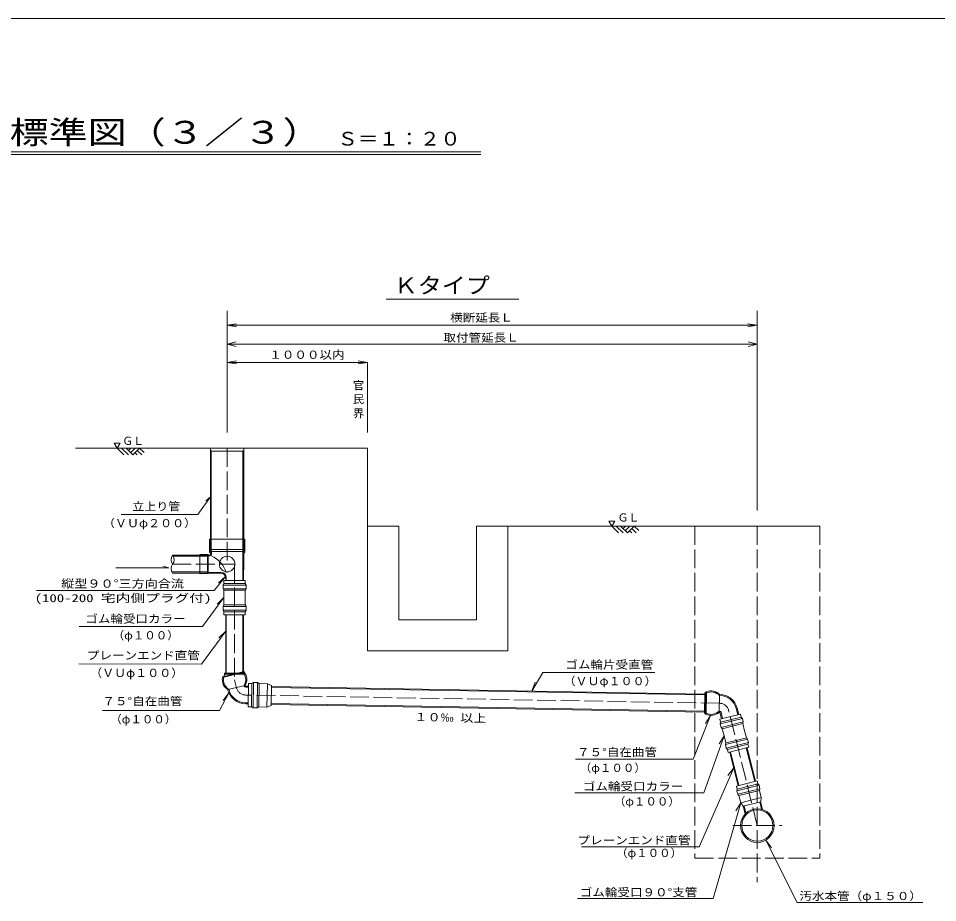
# Model space of a CAD drawing. Units: millimetres on the paper. Extents: x -398 to 406, y -282 to 282.
# Drawn here: x -63.7 to 231, y -1.5 to 282 of the extents above; entities that cross this region are included whole.
import ezdxf
from ezdxf.enums import TextEntityAlignment as Align

# ---------------------------------------------------------------- set-up
doc = ezdxf.new("R2010")
doc.units = ezdxf.units.MM
doc.linetypes.add('DASHED', pattern=[7.5, 6, -1.5])
for name, color, linetype, lineweight in [('0-1__0-1__0-1_', 7, 'Continuous', 18), ('0-2__0-2__0-2_', 7, 'Continuous', 18), ('0-3__0-3__0-3_', 7, 'Continuous', 18), ('0-4__0-4__F-F_作業___1', 7, 'Continuous', 18)]:
    doc.layers.add(name, color=color, linetype=linetype, lineweight=lineweight)
doc.styles.add('ＭＳ ゴシック', font='')
doc.styles.get('ＭＳ ゴシック').set_extended_font_data('MS Gothic')

msp = doc.modelspace()

# ---------------------------------------------------------------- linework, layer by layer
at = {"layer": '0-1__0-1__0-1_'}
for p, q in [((-186.702, 238.38), (84.53, 238.38)), ((-2.098, 128.572), (-3.66, 127.322)), ((-15.508, 105.856), (-17.44, 106.373)), ((-15.508, 105.856), (-32.518, 105.856)), ((156.284, 59.246), (156.397, 65.715)), ((156.39, 65.366), (156.64, 65.361)), ((156.397, 65.715), (156.897, 65.707)), ((156.528, 58.892), (156.653, 66.061)), ((156.903, 66.057), (156.653, 66.061)), ((156.903, 66.057), (156.777, 58.888)), ((160.94, 59.55), (161.039, 65.249)), ((161.181, 64.897), (161.033, 64.899)), ((161.187, 65.247), (161.039, 65.249)), ((156.284, 59.246), (156.784, 59.238)), ((156.29, 59.596), (156.54, 59.592)), ((161.088, 59.548), (160.94, 59.55)), ((161.094, 59.898), (160.946, 59.9)), ((161.192, 57.314), (167.79, 58.959)), ((161.726, 57.447), (161.231, 59.434)), ((162.066, 57.531), (161.57, 59.519)), ((166.917, 58.741), (166.422, 60.728)), ((167.257, 58.826), (166.761, 60.813)), ((168.032, 57.989), (167.79, 58.959)), ((156.777, 58.888), (156.528, 58.892)), ((161.434, 56.343), (161.192, 57.314)), ((161.288, 55.792), (168.42, 57.57)), ((161.288, 55.792), (161.434, 56.343)), ((161.434, 56.343), (168.032, 57.989)), ((161.567, 54.676), (168.698, 56.454)), ((168.42, 57.57), (168.032, 57.989)), ((168.698, 56.454), (168.42, 57.57)), ((168.552, 55.902), (168.698, 56.454)), ((161.567, 54.676), (161.288, 55.792)), ((161.954, 54.257), (161.567, 54.676)), ((162.523, 51.977), (161.954, 54.257)), ((169.121, 53.622), (168.552, 55.902)), ((169.121, 53.622), (169.689, 51.342)), ((162.523, 51.977), (163.091, 49.697)), ((162.946, 49.145), (170.077, 50.923)), ((169.689, 51.342), (170.077, 50.923)), ((170.077, 50.923), (170.356, 49.808)), ((163.091, 49.697), (162.946, 49.145)), ((162.946, 49.145), (163.224, 48.029)), ((163.224, 48.029), (170.356, 49.808)), ((163.224, 48.029), (163.612, 47.611)), ((163.612, 47.611), (170.21, 49.256)), ((163.612, 47.611), (163.854, 46.64)), ((163.854, 46.64), (170.452, 48.286)), ((170.356, 49.808), (170.21, 49.256)), ((170.21, 49.256), (170.452, 48.286))]:
    msp.add_line(p, q, dxfattribs=at)
for points in [[(-2.098, 128.572), (-6.228, 122.954), (-30.747, 122.954)], [(161.954, 54.257), (165.253, 55.08), (168.552, 55.902)], [(163.091, 49.697), (166.39, 50.519), (169.689, 51.342)]]:
    msp.add_lwpolyline(points, dxfattribs=at)
for centre, radius, start, end in [((158.403, 62.423), 3.613, 43.27401, 114.63915), ((158.409, 62.773), 3.613, 43.27401, 114.63915), ((161.085, 59.398), 5.5, 14, 89), ((161.085, 59.398), 5.85, 14, 89), ((158.397, 62.117), 3.613, 243.36085, 314.72599), ((158.403, 62.467), 3.613, 243.36085, 314.72599), ((161.085, 59.398), 0.15, 14, 89), ((161.085, 59.398), 0.5, 14, 89)]:
    msp.add_arc(centre, radius, start, end, dxfattribs=at)
at = {"layer": '0-2__0-2__0-2_'}
for p, q in [((-186.91, 239.18), (84.53, 239.18)), ((54.188, 191.994), (96.704, 191.994)), ((3.202, 149.195), (3.202, 188.25)), ((173.202, 124.195), (173.202, 188.25)), ((6.202, 184.093), (3.202, 183.593)), ((3.202, 183.593), (173.202, 183.593)), ((6.202, 183.093), (3.202, 183.593)), ((170.202, 184.093), (173.202, 183.593)), ((170.202, 183.093), (173.202, 183.593)), ((6.202, 172.195), (3.202, 171.695)), ((3.202, 171.695), (48.202, 171.695)), ((6.202, 171.195), (3.202, 171.695)), ((45.202, 172.195), (48.202, 171.695)), ((45.202, 171.195), (48.202, 171.695)), ((48.202, 149.195), (48.202, 171.695)), ((-32.993, 145.819), (-31.118, 145.819)), ((48.202, 144.195), (-45.467, 144.195)), ((-32.056, 144.195), (-29.879, 142.019)), ((-30.634, 144.195), (-28.457, 142.019)), ((-29.211, 144.195), (-27.035, 142.019)), ((-29.125, 144.195), (-29.168, 144.152)), ((-27.703, 144.195), (-28.457, 143.441)), ((-26.281, 144.195), (-27.746, 142.73)), ((-24.858, 144.195), (-27.035, 142.019)), ((-26.324, 142.73), (-25.613, 142.019)), ((-25.613, 143.441), (-24.19, 142.019)), ((-24.858, 144.195), (-23.436, 142.773)), ((-2.098, 111.675), (-2.098, 144.195)), ((-1.823, 143.195), (-1.873, 143.382)), ((-1.873, 143.295), (-1.873, 111.025)), ((8.277, 143.295), (8.277, 111.025)), ((8.502, 111.675), (8.502, 144.195)), ((48.202, 144.195), (48.202, 119.195)), ((58.202, 119.195), (58.202, 89.195)), ((83.202, 89.195), (83.202, 119.195)), ((193.202, 119.195), (93.202, 119.195)), ((125.597, 120.819), (127.472, 120.819)), ((126.535, 119.195), (128.711, 117.019)), ((127.957, 119.195), (130.134, 117.019)), ((129.379, 119.195), (131.556, 117.019)), ((129.466, 119.195), (129.422, 119.152)), ((130.888, 119.195), (130.134, 118.441)), ((132.31, 119.195), (130.845, 117.73)), ((133.732, 119.195), (131.556, 117.019)), ((132.978, 118.441), (134.4, 117.019)), ((133.732, 119.195), (135.155, 117.773)), ((-2.508, 115.025), (8.912, 115.025)), ((-2.508, 110.75), (-2.508, 115.025)), ((-2.163, 111.025), (-2.233, 115.025)), ((8.567, 111.025), (8.637, 115.025)), ((8.912, 110.75), (8.912, 115.025)), ((132.267, 117.73), (132.978, 117.019)), ((-14.298, 109.875), (-5.548, 109.875)), ((-14.068, 109.525), (-3.048, 109.525)), ((-5.548, 110.125), (-5.548, 103.925)), ((-5.548, 110.07), (-5.548, 103.98)), ((-2.873, 110.07), (-5.548, 110.07)), ((-3.048, 109.855), (-5.548, 109.895)), ((-3.048, 109.855), (-3.048, 109.7)), ((-3.048, 109.7), (-3.048, 104.35)), ((-3.048, 109.7), (-2.373, 109.7)), ((-2.873, 110.07), (-2.873, 109.875)), ((-2.873, 109.875), (-2.473, 109.875)), ((-2.873, 104.175), (-2.873, 109.875)), ((-2.508, 110.75), (-2.123, 110.75)), ((-2.163, 111.025), (8.567, 111.025)), ((-2.123, 110.225), (-2.123, 110.75)), ((8.502, 111.675), (-2.098, 111.675)), ((-2.098, 111.675), (-1.924, 111.025)), ((-1.848, 110.225), (-1.848, 111.025)), ((8.252, 105.963), (8.252, 111.025)), ((8.502, 111.675), (8.327, 111.025)), ((-14.529, 104.525), (-3.048, 104.525)), ((-14.298, 104.175), (-5.548, 104.175)), ((-3.048, 104.195), (-5.548, 104.155)), ((-2.873, 103.98), (-5.548, 103.98)), ((-3.048, 104.35), (-3.048, 104.195)), ((-3.048, 104.35), (1.227, 104.35)), ((-2.873, 104.175), (1.227, 104.175)), ((-2.873, 104.175), (-2.873, 103.98)), ((8.252, 105.963), (8.252, 104.275)), ((8.252, 101.775), (8.252, 104.275)), ((8.527, 105.963), (8.427, 104.275)), ((8.427, 101.775), (8.427, 104.275)), ((2.689, 103.007), (-0.952, 98.603)), ((0.392, 101.013), (2.689, 103.007)), ((1.902, 100.275), (2.177, 100.775)), ((9.252, 100.275), (1.902, 100.275)), ((1.902, 99.125), (1.902, 100.275)), ((2.177, 100.775), (2.177, 101.775)), ((8.977, 101.775), (2.177, 101.775)), ((8.977, 100.775), (2.177, 100.775)), ((2.727, 102.675), (2.727, 101.775)), ((2.902, 102.675), (2.902, 101.775)), ((8.977, 100.775), (8.977, 101.775)), ((9.252, 100.275), (8.977, 100.775)), ((9.252, 99.125), (9.252, 100.275)), ((-0.952, 98.603), (-57.979, 98.573)), ((9.252, 99.125), (1.902, 99.125)), ((2.177, 98.625), (1.902, 99.125)), ((2.177, 96.275), (2.177, 98.625)), ((8.977, 98.625), (2.177, 98.625)), ((8.977, 98.625), (9.252, 99.125)), ((8.977, 96.275), (8.977, 98.625)), ((2.177, 96.275), (-4.65, 86.987)), ((-0.003, 94.154), (2.177, 96.275)), ((2.177, 96.275), (2.177, 93.925)), ((8.977, 96.275), (8.977, 93.925)), ((2.177, 93.925), (1.902, 93.425)), ((9.252, 93.425), (1.902, 93.425)), ((1.902, 93.425), (1.902, 92.275)), ((9.252, 92.275), (1.902, 92.275)), ((1.902, 92.275), (2.177, 91.775)), ((8.977, 93.925), (2.177, 93.925)), ((2.177, 91.775), (2.177, 90.775)), ((8.977, 91.775), (2.177, 91.775)), ((8.977, 93.925), (9.252, 93.425)), ((9.252, 92.275), (8.977, 91.775)), ((8.977, 91.775), (8.977, 90.775)), ((9.252, 93.425), (9.252, 92.275)), ((8.977, 90.775), (2.177, 90.775)), ((2.727, 90.775), (2.727, 72.042)), ((2.902, 90.775), (2.902, 72.042)), ((8.252, 72.514), (8.252, 90.775)), ((8.427, 72.558), (8.427, 90.775)), ((58.202, 89.195), (83.202, 89.195)), ((-4.65, 86.987), (-44.226, 86.991)), ((2.727, 85.495), (-5.039, 74.93)), ((0.547, 83.374), (2.727, 85.495)), ((-5.039, 74.93), (-44.388, 75.008)), ((8.616, 72.605), (1.659, 70.871)), ((1.72, 70.628), (1.659, 70.871)), ((1.72, 70.628), (8.677, 72.363)), ((8.812, 71.792), (2.342, 71.792)), ((2.692, 72.042), (2.692, 71.792)), ((8.462, 72.042), (8.462, 71.792)), ((8.677, 72.363), (8.616, 72.605)), ((8.812, 72.042), (8.812, 71.542)), ((100.898, 66.324), (104.382, 72.306)), ((104.382, 72.306), (140.327, 72.306)), ((8.968, 68.158), (3.437, 66.779)), ((8.664, 67.93), (8.628, 68.073)), ((9.004, 68.014), (8.968, 68.158)), ((10.025, 67.885), (9.146, 67.901)), ((101.976, 69.168), (100.898, 66.324)), ((3.787, 65.713), (0.722, 60.078)), ((1.914, 63.316), (3.787, 65.713)), ((3.473, 66.635), (3.437, 66.779)), ((3.812, 66.72), (3.777, 66.864)), ((10.018, 67.535), (9.14, 67.551)), ((156.386, 65.081), (17.444, 67.506)), ((156.39, 65.356), (17.449, 67.781)), ((9.924, 62.186), (9.047, 62.202)), ((9.93, 62.536), (9.053, 62.552)), ((156.29, 59.606), (17.348, 62.032)), ((156.295, 59.881), (17.353, 62.307)), ((0.722, 60.078), (-36.791, 60.078)), ((158.178, 58.511), (152.626, 44.482)), ((156.609, 55.905), (158.178, 58.511)), ((160.954, 49.372), (162.523, 51.977)), ((172.362, 37.318), (169.675, 48.092)), ((172.628, 37.384), (169.942, 48.159)), ((114.862, 44.482), (152.626, 44.482)), ((167.049, 35.993), (164.363, 46.768)), ((167.316, 36.06), (164.63, 46.834)), ((165.634, 41.668), (154.564, 16.38)), ((165.634, 41.668), (163.717, 39.274)), ((173.138, 37.511), (166.54, 35.866)), ((166.782, 34.896), (166.54, 35.866)), ((173.768, 36.122), (166.636, 34.344)), ((173.38, 36.541), (166.782, 34.896)), ((173.38, 36.541), (173.138, 37.511)), ((173.768, 36.122), (173.38, 36.541)), ((174.046, 35.007), (173.768, 36.122)), ((166.636, 34.344), (166.782, 34.896)), ((166.914, 33.228), (166.636, 34.344)), ((174.046, 35.007), (166.914, 33.228)), ((167.302, 32.81), (166.914, 33.228)), ((173.9, 34.455), (167.302, 32.81)), ((167.87, 30.53), (167.302, 32.81)), ((173.9, 34.455), (174.046, 35.007)), ((174.468, 32.175), (173.9, 34.455)), ((167.87, 30.53), (159.095, -0.22)), ((166.302, 27.924), (167.87, 30.53)), ((174.468, 32.175), (167.87, 30.53)), ((168.658, 29.438), (167.87, 30.53)), ((174.286, 30.841), (168.658, 29.438)), ((169.534, 27.165), (168.949, 29.51)), ((174.579, 28.423), (173.995, 30.768)), ((174.885, 28.332), (174.261, 30.835)), ((174.286, 30.841), (174.468, 32.175)), ((169.306, 26.941), (168.682, 29.444)), ((175.924, 18.538), (185.944, -1.502)), ((175.924, 18.538), (177.713, 16.079)), ((154.626, 16.38), (116.796, 16.38)), ((159.095, -0.22), (115.488, -0.22)), ((185.944, -1.502), (226.32, -1.502))]:
    msp.add_line(p, q, dxfattribs=at)
at = {"layer": '0-2__0-2__0-2_', "color": 1}
for p, q in [((3.202, 177.564), (6.099, 178.34)), ((3.202, 177.564), (173.202, 177.564)), ((3.202, 177.564), (6.099, 176.787)), ((173.202, 177.564), (170.304, 178.34)), ((173.202, 177.564), (170.304, 176.787))]:
    msp.add_line(p, q, dxfattribs=at)
at = {"layer": '0-2__0-2__0-2_', "linetype": 'DASHED'}
for p, q in [((3.202, 144.195), (3.202, 107.025)), ((173.202, 119.195), (173.202, 5.087)), ((193.202, 119.195), (193.202, 12.8)), ((-14.298, 107.025), (5.577, 107.025)), ((5.577, 107.025), (5.577, 69.978)), ((6.238, 67.325), (5.577, 69.978)), ((161.137, 62.397), (9.097, 65.051)), ((173.202, 23.202), (163.996, 60.123)), ((165.302, 23.202), (181.102, 23.202))]:
    msp.add_line(p, q, dxfattribs=at)
at = {"layer": '0-2__0-2__0-2_'}
for points in [[(-32.993, 145.819), (-32.056, 144.195), (-31.118, 145.819)], [(-2.098, 143.295), (-1.873, 143.295), (-1.873, 143.382)], [(-1.823, 143.195), (8.227, 143.195), (8.277, 143.382)], [(8.277, 143.382), (8.277, 143.295), (8.502, 143.295)], [(48.202, 79.195), (93.202, 79.195), (93.202, 119.195), (83.202, 119.195)], [(58.202, 119.195), (48.202, 119.195), (48.202, 79.195)], [(125.597, 120.819), (126.535, 119.195), (127.472, 120.819)], [(8.527, 105.963), (8.527, 110.75), (8.912, 110.75)], [(8.812, 72.042), (2.342, 72.042), (2.342, 71.542)], [(162.523, 51.977), (156.042, 33.731), (114.662, 33.731)]]:
    msp.add_lwpolyline(points, dxfattribs=at)
at = {"layer": '0-2__0-2__0-2_', "linetype": 'DASHED'}
msp.add_lwpolyline([(153.202, 119.195), (153.202, 12.8), (193.202, 12.8)], dxfattribs=at)
at = {"layer": '0-2__0-2__0-2_'}
for centre, radius in [((3.202, 107.025), 2.5), ((173.202, 23.202), 5.4), ((173.202, 23.202), 5)]:
    msp.add_circle(centre, radius, dxfattribs=at)
for centre, radius, start, end in [((-12.518, 108.45), 2.281, 141.33038, 218.66962), ((-16.079, 108.45), 2.281, 321.33038, 38.66962), ((-2.473, 110.225), 0.35, 270, 0), ((-2.373, 110.225), 0.525, 270, 0), ((-5.572, 101.61), 8.906, 17.91782, 65.28276), ((-12.518, 105.6), 2.281, 141.33038, 218.66962), ((1.227, 102.675), 1.675, 360, 90), ((1.227, 102.675), 1.5, 360, 90), ((5.599, 69.978), 3.613, 154.36085, 239.60508), ((5.555, 69.978), 3.613, 328.20766, 25.63915), ((5.895, 70.058), 3.613, 328.27401, 39.63915), ((5.258, 69.899), 3.613, 168.36085, 239.72599), ((9.149, 68.051), 0.5, 194, 269), ((9.149, 68.051), 0.15, 194, 269), ((9.149, 68.051), 5.85, 194, 269), ((9.149, 68.051), 5.5, 194, 269)]:
    msp.add_arc(centre, radius, start, end, dxfattribs=at)
at = {"layer": '0-2__0-2__0-2_', "linetype": 'DASHED'}
for centre, start, end in [((9.149, 68.051), 194, 269), ((161.085, 59.398), 14, 89)]:
    msp.add_arc(centre, 3, start, end, dxfattribs=at)
at = {"layer": '0-3__0-3__0-3_'}
for p, q in [((10.04, 68.775), (9.909, 61.296)), ((11.14, 68.756), (10.04, 68.775)), ((11.14, 68.756), (11.008, 61.277)), ((11.695, 69.049), (11.553, 60.965)), ((12.96, 69.026), (12.818, 60.943)), ((13.505, 68.714), (12.96, 69.026)), ((13.505, 68.714), (13.373, 61.235)), ((16.089, 68.669), (15.958, 61.19)), ((17.454, 68.095), (17.342, 61.716)), ((11.008, 61.277), (9.909, 61.296)), ((11.553, 60.965), (11.008, 61.277)), ((12.818, 60.943), (11.553, 60.965)), ((13.373, 61.235), (12.818, 60.943))]:
    msp.add_line(p, q, dxfattribs=at)
for points in [[(12.96, 69.026), (11.695, 69.049), (11.14, 68.756)], [(17.454, 68.095), (16.089, 68.669), (13.505, 68.714)], [(17.342, 61.716), (15.958, 61.19), (13.373, 61.235)]]:
    msp.add_lwpolyline(points, dxfattribs=at)
at = {"layer": '0-4__0-4__F-F_作業___1'}
msp.add_line((-398, 282), (405.5, 282), dxfattribs=at)

# ---------------------------------------------------------------- texts
at = {"layer": '0-1__0-1__0-1_', "style": 'ＭＳ ゴシック', "width": 1.1}
for s, height, p in [('Ｓ＝１：２０', 4.399, (38.512, 239.898)), ('立上り管', 2.566, (-27.216, 123.464))]:
    msp.add_text(s, height=height, dxfattribs=at).set_placement(p, align=Align.BOTTOM_LEFT)
at = {"layer": '0-2__0-2__0-2_', "style": 'ＭＳ ゴシック'}
for s, height, width, p in [('φ100mm 汚水取付管工標準図（３／３）', 7.331, 1.25, (-188.409, 239.61)), ('Ｋタイプ', 5.132, 1.1, (56.622, 192.259)), ('横断延長Ｌ', 2.566, 1.15, (74.702, 183.982)), ('１０００以内', 2.566, 1.15, (16.702, 172.084)), ('官', 2.566, 1.05, (43.493, 162.237)), ('民', 2.566, 1.05, (43.493, 157.856)), ('界', 2.566, 1.05, (43.493, 153.262)), ('（ＶＵφ２００）', 2.566, 1.1, (-36.62, 118.087)), ('縦型９０°三方向合流', 2.566, 1.2, (-49.998, 98.708)), ('(100-200 宅内側プラグ付)', 2.566, 1.35, (-58.496, 94.06)), ('ゴム輪受口カラー', 2.566, 1.15, (-42.287, 87.416)), ('（φ１００）', 2.566, 1.05, (-33.494, 82.121)), ('プレーンエンド直管', 2.566, 1.15, (-41.792, 75.683)), ('（ＶＵφ１００）', 2.566, 1.1, (-40.743, 70.064)), ('（ＶＵφ１００）', 2.566, 1.1, (111.039, 67.439)), ('７５°自在曲管', 2.566, 1.15, (-36.791, 61.005)), ('（φ１００）', 2.566, 1.05, (-34.275, 55.211)), ('７５°自在曲管', 2.566, 1.15, (115.406, 44.667)), ('（φ１００）', 2.566, 1.05, (116.283, 39.616)), ('ゴム輪受口カラー', 2.566, 1.15, (117.251, 33.682)), ('（φ１００）', 2.566, 1.05, (127.198, 28.864)), ('プレーンエンド直管', 2.566, 1.15, (115.545, 16.413)), ('（φ１００）', 2.566, 1.05, (127.909, 12.347)), ('ゴム輪受口９０°支管', 2.566, 1.15, (116.261, -0.269)), ('汚水本管（φ１５０）', 2.566, 1.15, (186.694, -1.469))]:
    msp.add_text(s, height=height, dxfattribs=dict(at, width=width)).set_placement(p, align=Align.BOTTOM_LEFT)
at = {"layer": '0-2__0-2__0-2_', "color": 1, "style": 'ＭＳ ゴシック', "width": 1.15}
msp.add_text('取付管延長Ｌ', height=2.566, dxfattribs=at).set_placement((72.549, 177.564), align=Align.BOTTOM_LEFT)
at = {"layer": '0-2__0-2__0-2_', "style": 'ＭＳ ゴシック'}
for p in [(-30.434, 144.473), (128.373, 119.906)]:
    msp.add_text('ＧＬ', height=2.566, dxfattribs=at).set_placement(p, align=Align.BOTTOM_LEFT)
at = {"layer": '0-2__0-2__0-2_', "style": 'ＭＳ ゴシック', "width": 1.2}
msp.add_text('１０‰ 以上', height=2.566, rotation=358.854, dxfattribs=at).set_placement((63.227, 55.979), align=Align.BOTTOM_LEFT)
at = {"layer": '0-3__0-3__0-3_', "style": 'ＭＳ ゴシック', "width": 1.15}
msp.add_text('ゴム輪片受直管', height=2.566, dxfattribs=at).set_placement((111.633, 72.713), align=Align.BOTTOM_LEFT)

doc.saveas('drawing.dxf')
